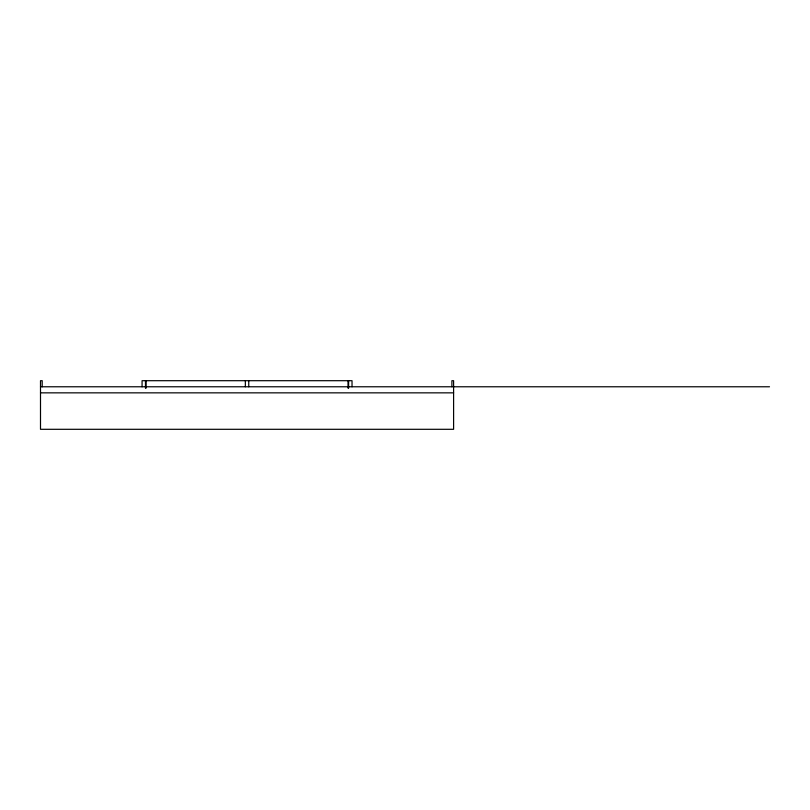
<?xml version="1.0" encoding="UTF-8"?>
<svg xmlns="http://www.w3.org/2000/svg" width="810" height="810" viewBox="0 0 810 810"><rect width="100%" height="100%" fill="white"/><g stroke="black" fill="none" stroke-linecap="round" stroke-linejoin="round"><path stroke-width="1.21" d="M40.5 386.775L769.5 386.775M40.5 392.85L453.6 392.85M451.899 386.775L451.899 380.7L453.6 380.7L453.6 429.3L40.5 429.3L40.5 380.7L42.201 380.7L42.201 386.775M352.026 386.775L352.026 380.7L142.074 380.7L142.074 386.775M348.624 380.7L348.624 388.172M348.017 380.7L348.017 388.172M248.751 380.7L248.751 386.775M245.349 380.7L245.349 386.775M146.083 380.7L146.083 388.172M145.476 380.7L145.476 388.172"/></g></svg>
